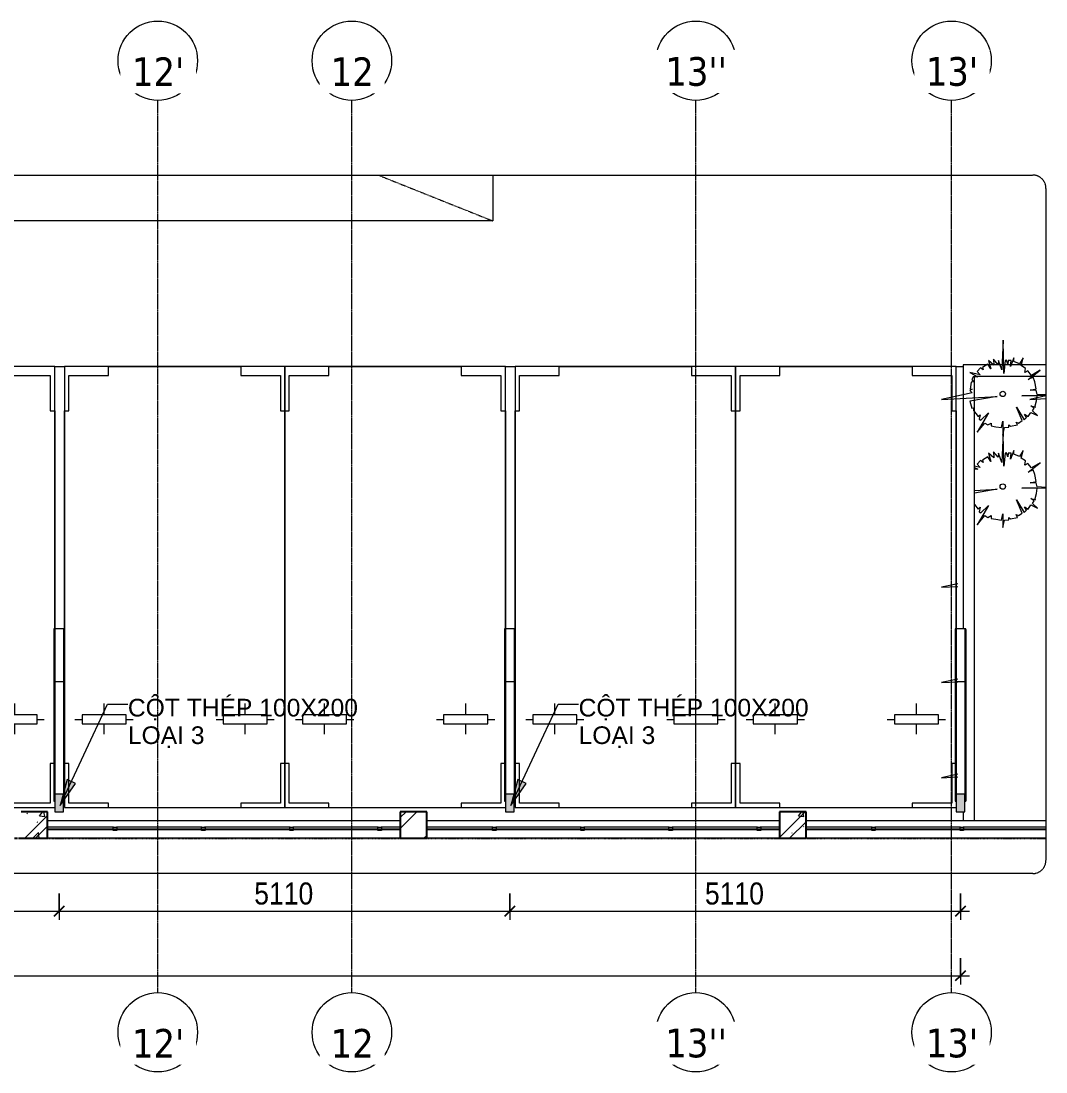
# Model space of a CAD drawing. Header units: millimetres. Extents: x -77355 to 26321, y -760 to 17156.
# Drawn here: x -18780 to -7159, y 5238 to 17156 of the extents above; entities that cross this region are included whole.
import ezdxf

# ---------------------------------------------------------------- set-up
doc = ezdxf.new("R2010")
doc.units = ezdxf.units.MM
for name, pattern in [('Dash', [6, 3, -3]), ('Dash - Tight', [4.5, 3, -1.5]), ('Double dash', [41.999998, 12, -6, 6, -6, 6, -6]), ('Grid Line', [22.225, 12.7, -3.175, 3.175, -3.175]), ('Hidden', [7.14375, 4.7625, -2.38125])]:
    doc.linetypes.add(name, pattern=pattern)
for name, color, linetype, lineweight in [('A-ANNO-DIMS', 211, 'Continuous', 9), ('A-ANNO-DIMS-100', 211, 'Continuous', 9), ('A-DETL-GENF-3', 10, 'Continuous', 9), ('A-DETL-GENF-4', 92, 'Dash - Tight', 9), ('A-DETL-GENF-5', 92, 'Hidden', 18), ('A-DETL-THIN', 151, 'Continuous', 9), ('A-FLOR-1', 192, 'Continuous', 9), ('A-FLOR-HRAL', 11, 'Continuous', 18), ('A-FLOR-HRAL-3', 11, 'Continuous', 9), ('A-WALL-2', 113, 'Continuous', 9), ('C-PRKG', 70, 'Continuous', 9), ('C-PRKG-HDLN', 70, 'Dash', 9), ('C-PROP-LINE', 91, 'Double dash', 25), ('G-ANNO-TEXT-1', 10, 'Continuous', 9), ('G-ANNO-TEXT-2', 7, 'Continuous', 9), ('G-IMPT-1', 8, 'Continuous', 9), ('L-PLNT-1', 253, 'Continuous', 9), ('S-COLS-1', 52, 'Continuous', 9), ('S-COLS-2', 52, 'Continuous', 25), ('S-GRID-1', 1, 'Grid Line', 9), ('S-GRID-IDEN', 1, 'Continuous', 9)]:
    doc.layers.add(name, color=color, linetype=linetype, lineweight=lineweight)
doc.styles.add('Arial_1', font='arial.ttf', dxfattribs={"height": 200})
doc.styles.add('Tahoma_B_1', font='tahomabd.ttf', dxfattribs={"height": 325})
doc.styles.add('UTM Avo_1', font='', dxfattribs={"width": 0.9, "height": 250})
doc.styles.get('UTM Avo_1').set_extended_font_data('UTM Avo')
doc.dimstyles.new('1_Dim_chi_tiet_2_5_1', dxfattribs={"dimscale": 304.8, "dimtxt": 249.825237, "dimasz": 0.393701, "dimexe": 0.328084, "dimexo": 0.0625, "dimgap": 0.032808, "dimtad": 1, "dimdec": 0, "dimrnd": 5, "dimzin": 0, "dimdsep": 46, "dimtxsty": 'UTM Avo_1', "dimblk1": 'OBLIQUE', "dimblk2": 'OBLIQUE', "dimsah": 1, "dimcen": 0.09, "dimdle": 0.328084, "dimazin": 0, "dimtfac": 1, "dimtdec": 4, "dimtix": 1, "dimtmove": 0, "dimatfit": 3, "dimfxl": 0.656168, "dimfxlon": 1, "dimtvp": 1, "dimtolj": 1, "dimtzin": 0, "dimarcsym": 2})
pattern_1 = [(50, (-123181.6, 0), (728.7365, -63.7558), [76.2, -838.2]), (355, (-123181.6, 0), (-140.9716, 764.2276), [60.96, -670.56]), (100.451, (-123120.9, -5.3), (587.77, 700.4668), [64.76, -712.36]), (46.184, (-123181.6, 203.2), (1084.316, -168.171), [114.3, -1257.3]), (96.636, (-123091.2, 189.2), (949.61, 989.71), [97.14, -1068.54]), (351.184, (-123181.6, 203.2), (949.62, 989.701), [91.44, -1005.84]), (21, (-123080, 152.4), (606.458, -409.0606), [76.2, -838.2]), (326, (-123080, 152.4), (247.2083, 736.753), [60.96, -670.56]), (71.451, (-123029.46, 118.3), (853.6683, 327.6855), [64.76, -712.36]), (37.5, (-123181.6, 0), (12.3547, 338.2201), [6.706, -655.726, 6.706, -674.014, -673.1]), (37.5, (-123181.6, 0), (12.3547, 338.2201), [-1343.152, 6.706, -666.394]), (7.5, (-123181.6, 0), (267.2789, 400.7221), [6.706, -381.406, 6.706, -640.486, -256.54]), (7.5, (-123181.6, 0), (267.2789, 400.7221), [-1035.304, 6.706, -249.834]), (327.5, (-123408.16, 0), (542.3633, -22.91534), [6.706, -247.294, 6.706, -785.774, -1051.56]), (327.5, (-123408.16, 0), (542.3633, -22.91534), [-1046.48, 6.706, -1044.854]), (317.5, (-123509.76, 0), (592.517, 101.7071), [6.706, -323.494, 6.706, -519.582, -746.76]), (317.5, (-123509.76, 0), (592.517, 101.7071), [-856.488, 6.706, -740.054]), (45, (-123181.6, 0), (-251.4472, 251.4472), []), (45, (-123181.6, 381), (-251.4472, 251.4472), [])]

# ---------------------------------------------------------------- blocks, each defined once
blk = doc.blocks.new('BAI XE PCCC - BAI XE PCCC-1477864-TKCS_NHÀ XE 3 - MẶT BẰNG COTE _1_000')
at = {"layer": 'C-PRKG'}
for p, q in [((0, -520), (0, 0)), ((0, 0), (15000, 0)), ((15000, 0), (15000, -520))]:
    blk.add_line(p, q, dxfattribs=at)
at = {"layer": 'C-PRKG-HDLN'}
for p, q in [((1301, -520), (0, 0)), ((13699, -520), (15000, 0))]:
    blk.add_line(p, q, dxfattribs=at)
blk = doc.blocks.new('NBS_CLDPhysicalSecuritySystems_MtlMeshPnlFncngSym_CLDModsecSecurusS3_InfillPanel - NBS_CLDPhysicalSecuritySystems_MtlMeshPnlFncngSym_CLDModsecSecurusS2_InfillPanel-2369496-TKCS_NHÀ XE 3 - MẶT BẰNG COTE _1_000')
at = {"layer": 'A-FLOR-HRAL'}
for p, q in [((1279, 6), (4000, 6)), ((2214, 11), (2254, 11)), ((2214, 6), (2214, 11)), ((2254, 11), (2254, 6)), ((3214, 11), (3254, 11)), ((3214, 6), (3214, 11)), ((3254, 11), (3254, 6)), ((4000, -6), (1279, -6)), ((2214, -23), (2214, -6)), ((2250, -27), (2218, -27)), ((2254, -6), (2254, -23)), ((3214, -23), (3214, -6)), ((3250, -27), (3218, -27)), ((3254, -6), (3254, -23))]:
    blk.add_line(p, q, dxfattribs=at)
for centre, start, end in [((2218, -23), 180, 270), ((2250, -23), 270, 0), ((3218, -23), 180, 270), ((3250, -23), 270, 0)]:
    blk.add_arc(centre, 4, start, end, dxfattribs=at)
at = {"layer": 'A-FLOR-HRAL-3'}
for p, q in [((1279, -27), (2218, -27)), ((2250, -27), (3218, -27)), ((3250, -27), (4000, -27))]:
    blk.add_line(p, q, dxfattribs=at)
blk = doc.blocks.new('NBS_CLDPhysicalSecuritySystems_MtlMeshPnlFncngSym_CLDModsecSecurusS3_InfillPanel - NBS_CLDPhysicalSecuritySystems_MtlMeshPnlFncngSym_CLDModsecSecurusS2_InfillPanel-V38-TKCS_NHÀ XE 3 - MẶT BẰNG COTE _1_000')
at = {"layer": 'A-FLOR-HRAL'}
for p, q in [((0, 6), (4000, 6)), ((214, 11), (254, 11)), ((214, 6), (214, 11)), ((254, 11), (254, 6)), ((1214, 11), (1254, 11)), ((1214, 6), (1214, 11)), ((1254, 11), (1254, 6)), ((2214, 11), (2254, 11)), ((2214, 6), (2214, 11)), ((2254, 11), (2254, 6)), ((3214, 11), (3254, 11)), ((3214, 6), (3214, 11)), ((3254, 11), (3254, 6)), ((4000, -6), (0, -6)), ((214, -23), (214, -6)), ((250, -27), (218, -27)), ((254, -6), (254, -23)), ((1214, -23), (1214, -6)), ((1250, -27), (1218, -27)), ((1254, -6), (1254, -23)), ((2214, -23), (2214, -6)), ((2250, -27), (2218, -27)), ((2254, -6), (2254, -23)), ((3214, -23), (3214, -6)), ((3250, -27), (3218, -27)), ((3254, -6), (3254, -23))]:
    blk.add_line(p, q, dxfattribs=at)
for centre, start, end in [((218, -23), 180, 270), ((250, -23), 270, 0), ((1218, -23), 180, 270), ((1250, -23), 270, 0), ((2218, -23), 180, 270), ((2250, -23), 270, 0), ((3218, -23), 180, 270), ((3250, -23), 270, 0)]:
    blk.add_arc(centre, 4, start, end, dxfattribs=at)
at = {"layer": 'A-FLOR-HRAL-3'}
for p, q in [((0, -27), (218, -27)), ((250, -27), (1218, -27)), ((1250, -27), (2218, -27)), ((2250, -27), (3218, -27)), ((3250, -27), (4000, -27))]:
    blk.add_line(p, q, dxfattribs=at)
blk = doc.blocks.new('CAY MAI VAN PHUC - CAY DUC SOC_dwg-2256080-TKCS_NHÀ XE 3 - MẶT BẰNG COTE _1_000')
at = {"layer": 'G-IMPT-1', "flags": 128}
blk.add_lwpolyline([(-646, -29), (-878, -79), (-646, -67)], dxfattribs=at)
blk = doc.blocks.new('CAY MAI VAN PHUC - CAY BONG TRANG-2256081-TKCS_NHÀ XE 3 - MẶT BẰNG COTE _1_000')
at = {"xscale": 0.7894736842105263, "yscale": 0.7894736842105263, "zscale": 0.7894736842105263}
blk.add_blockref('CAY MAI VAN PHUC - CAY DUC SOC_dwg-2256080-TKCS_NHÀ XE 3 - MẶT BẰNG COTE _1_000', (0, 0), dxfattribs=at)
blk = doc.blocks.new('CAY MAI VAN PHUC - CAY DUC SOC_dwg-V40-TKCS_NHÀ XE 3 - MẶT BẰNG COTE _1_000')
at = {"layer": 'G-IMPT-1', "flags": 128}
for points in [[(33, 479), (13, 293), (6, 772), (-14, 347), (-60, 479), (-67, 420), (-133, 499), (-127, 413), (-207, 479), (-173, 360), (-213, 426), (-293, 380), (-280, 347), (-320, 373), (-366, 320), (-326, 274), (-473, 307), (-360, 247), (-426, 247), (-446, 207), (-419, 174), (-453, 167), (-466, 68), (-439, 68), (-473, 48), (-439, 14), (-878, -79), (-80, -39), (-473, -105), (-446, -205), (-419, -198), (-419, -238), (-353, -324), (-326, -298), (-340, -364), (-313, -378), (-207, -271), (-366, -550), (-260, -418), (-213, -444), (-167, -418), (-167, -457), (-100, -471), (-20, -481), (0, -391), (0, -590), (26, -484), (86, -477), (86, -444), (113, -464), (212, -444), (192, -404), (226, -418), (279, -384), (199, -192), (305, -371), (339, -338), (312, -291), (365, -324), (405, -265), (498, -311), (425, -245), (452, -205), (405, -172), (472, -192), (465, -172), (485, -99), (492, -25), (272, -25), (620, -20)], [(620, -15), (492, -6), (478, 54), (392, 54), (478, 74), (458, 174), (438, 240), (365, 207), (538, 340), (412, 267), (359, 333), (319, 307), (325, 367), (266, 406), (292, 519), (239, 433), (159, 466), (159, 519), (113, 393), (119, 479), (79, 479), (73, 426), (53, 486), (33, 479)]]:
    blk.add_lwpolyline(points, dxfattribs=at)
at = {"layer": 'G-IMPT-1'}
blk.add_circle((0, 0), 38.6, dxfattribs=at)
blk = doc.blocks.new('CAY MAI VAN PHUC - CAY BONG TRANG-V41-TKCS_NHÀ XE 3 - MẶT BẰNG COTE _1_000')
at = {"xscale": 0.7894736842105263, "yscale": 0.7894736842105263, "zscale": 0.7894736842105263}
blk.add_blockref('CAY MAI VAN PHUC - CAY DUC SOC_dwg-V40-TKCS_NHÀ XE 3 - MẶT BẰNG COTE _1_000', (0, 0), dxfattribs=at)
blk = doc.blocks.new('CAY MAI VAN PHUC - CAY DUC SOC_dwg-V42-TKCS_NHÀ XE 3 - MẶT BẰNG COTE _1_000')
at = {"layer": 'G-IMPT-1', "flags": 128}
for points in [[(33, 479), (13, 293), (6, 772), (-14, 347), (-60, 479), (-67, 420), (-133, 499), (-127, 413), (-207, 479), (-173, 360), (-213, 426), (-293, 380), (-280, 347), (-320, 373), (-366, 320), (-326, 274), (-404, 291)], [(620, -15), (492, -6), (478, 54), (392, 54), (478, 74), (458, 174), (438, 240), (365, 207), (538, 340), (412, 267), (359, 333), (319, 307), (325, 367), (266, 406), (292, 519), (239, 433), (159, 466), (159, 519), (113, 393), (119, 479), (79, 479), (73, 426), (53, 486), (33, 479)], [(-404, 271), (-360, 247), (-404, 247)], [(-404, -258), (-353, -324), (-326, -298), (-340, -364), (-313, -378), (-207, -271), (-366, -550), (-260, -418), (-213, -444), (-167, -418), (-167, -457), (-100, -471), (-20, -481), (0, -391), (0, -590), (26, -484), (86, -477), (86, -444), (113, -464), (212, -444), (192, -404), (226, -418), (279, -384), (199, -192), (305, -371), (339, -338), (312, -291), (365, -324), (405, -265), (498, -311), (425, -245), (452, -205), (405, -172), (472, -192), (465, -172), (485, -99), (492, -25), (272, -25), (620, -20)], [(-404, -55), (-80, -39), (-404, -94)]]:
    blk.add_lwpolyline(points, dxfattribs=at)
at = {"layer": 'G-IMPT-1'}
blk.add_circle((0, 0), 38.6, dxfattribs=at)
blk = doc.blocks.new('CAY MAI VAN PHUC - CAY BONG TRANG-V43-TKCS_NHÀ XE 3 - MẶT BẰNG COTE _1_000')
at = {"xscale": 0.7894736842105263, "yscale": 0.7894736842105263, "zscale": 0.7894736842105263}
blk.add_blockref('CAY MAI VAN PHUC - CAY DUC SOC_dwg-V42-TKCS_NHÀ XE 3 - MẶT BẰNG COTE _1_000', (0, 0), dxfattribs=at)
blk = doc.blocks.new('TRỤ ĐỂ XE ĐẦU HỒI - TRỤ ĐỂ XE ĐẦU HỒI-2550560-TKCS_NHÀ XE 3 - MẶT BẰNG COTE _1_000')
at = {"layer": 'S-COLS-1'}
for p, q in [((-60, -1350), (-60, -20)), ((-50, -20), (-60, -20)), ((-50, -1350), (-50, -100)), ((60, -20), (50, -20)), ((50, -1350), (50, -100)), ((60, -1350), (60, -20)), ((-60, -1966), (-60, -1350)), ((-50, -1350), (-60, -1350)), ((-50, -1966), (-50, -1350)), ((-50, -1375), (50, -1375)), ((50, -1966), (50, -1350)), ((60, -1350), (50, -1350)), ((60, -1966), (60, -1350)), ((-50, -1966), (-60, -1966)), ((-60, -1966), (-60, -1975)), ((-60, -1975), (60, -1975)), ((-50, -1974), (-50, -1966)), ((-50, -1974), (50, -1974)), ((60, -1966), (50, -1966)), ((50, -1974), (50, -1966)), ((60, -1975), (60, -1966))]:
    blk.add_line(p, q, dxfattribs=at)
blk = doc.blocks.new('xe oto1 - xe oto-612721-TKCS_NHÀ XE 3 - MẶT BẰNG COTE _1_000')
at = {"layer": 'C-PRKG'}
for p, q in [((-2000, 5000), (-2500, 5000)), ((0, 5000), (-2500, 5000)), ((-2450, 4500), (-2450, 4950)), ((-2450, 4950), (-2000, 4950)), ((-2000, 4950), (-2000, 5000)), ((0, 5000), (-500, 5000)), ((-500, 5000), (-500, 4950)), ((-500, 4950), (-50, 4950)), ((-50, 4950), (-50, 4500)), ((0, 4500), (0, 5000)), ((0, 0), (0, 5000)), ((-2490, 4500), (-2450, 4500)), ((-50, 4500), (0, 4500)), ((0, 500), (0, 4500)), ((0, 4500), (0, 500)), ((-2050, 4170), (-2050, 4050)), ((-2050, 4170), (-2050, 4050)), ((-450, 4170), (-450, 4050)), ((-450, 4170), (-450, 4050)), ((-2300, 4000), (-2380, 4000)), ((-2300, 4000), (-2380, 4000)), ((-1800, 4050), (-2300, 4050)), ((-2300, 4050), (-2300, 3950)), ((-2300, 3950), (-1800, 3950)), ((-2050, 3950), (-2050, 3820)), ((-2050, 3950), (-2050, 3820)), ((-1800, 3950), (-1800, 4050)), ((-1720, 4000), (-1800, 4000)), ((-1720, 4000), (-1800, 4000)), ((-700, 4000), (-780, 4000)), ((-700, 4000), (-780, 4000)), ((-200, 4050), (-700, 4050)), ((-700, 4050), (-700, 3950)), ((-700, 3950), (-200, 3950)), ((-450, 3950), (-450, 3820)), ((-450, 3950), (-450, 3820)), ((-200, 3950), (-200, 4050)), ((-120, 4000), (-200, 4000)), ((-120, 4000), (-200, 4000)), ((-2500, 2973), (-2500, 0)), ((-2500, 500), (-2500, 2973)), ((-2500, 2973), (-2500, 500)), ((-2450, 500), (-2500, 500)), ((-2500, 500), (-2500, 0)), ((-2450, 100), (-2450, 500)), ((0, 500), (-50, 500)), ((-50, 500), (-50, 100)), ((0, 0), (0, 500)), ((-2500, 0), (-2000, 0)), ((-2500, 0), (0, 0)), ((-2000, 100), (-2450, 100)), ((-2000, 0), (-2000, 100)), ((-500, 100), (-500, 0)), ((-50, 100), (-500, 100)), ((-500, 0), (0, 0))]:
    blk.add_line(p, q, dxfattribs=at)
blk = doc.blocks.new('xe oto1 - xe oto-V46-TKCS_NHÀ XE 3 - MẶT BẰNG COTE _1_000')
at = {"layer": 'C-PRKG'}
for p, q in [((-2000, 5000), (-2500, 5000)), ((-2500, 5000), (-2500, 4500)), ((-2500, 5000), (-2500, 0)), ((0, 5000), (-2500, 5000)), ((-2450, 4500), (-2450, 4950)), ((-2450, 4950), (-2000, 4950)), ((-2000, 4950), (-2000, 5000)), ((0, 5000), (-500, 5000)), ((-500, 5000), (-500, 4950)), ((-500, 4950), (-50, 4950)), ((-50, 4950), (-50, 4500)), ((0, 4500), (0, 5000)), ((0, 0), (0, 5000)), ((-2500, 4500), (-2450, 4500)), ((-2500, 500), (-2500, 4500)), ((-2500, 4500), (-2500, 500)), ((-50, 4500), (0, 4500)), ((0, 500), (0, 4500)), ((0, 4500), (0, 500)), ((-2050, 4170), (-2050, 4050)), ((-2050, 4170), (-2050, 4050)), ((-450, 4170), (-450, 4050)), ((-450, 4170), (-450, 4050)), ((-2300, 4000), (-2380, 4000)), ((-2300, 4000), (-2380, 4000)), ((-1800, 4050), (-2300, 4050)), ((-2300, 4050), (-2300, 3950)), ((-2300, 3950), (-1800, 3950)), ((-2050, 3950), (-2050, 3820)), ((-2050, 3950), (-2050, 3820)), ((-1800, 3950), (-1800, 4050)), ((-1720, 4000), (-1800, 4000)), ((-1720, 4000), (-1800, 4000)), ((-700, 4000), (-780, 4000)), ((-700, 4000), (-780, 4000)), ((-200, 4050), (-700, 4050)), ((-700, 4050), (-700, 3950)), ((-700, 3950), (-200, 3950)), ((-450, 3950), (-450, 3820)), ((-450, 3950), (-450, 3820)), ((-200, 3950), (-200, 4050)), ((-120, 4000), (-200, 4000)), ((-120, 4000), (-200, 4000)), ((-2450, 500), (-2500, 500)), ((-2500, 500), (-2500, 0)), ((-2450, 100), (-2450, 500)), ((0, 500), (-50, 500)), ((-50, 500), (-50, 100)), ((0, 0), (0, 500)), ((-2500, 0), (-2000, 0)), ((-2500, 0), (0, 0)), ((-2000, 100), (-2450, 100)), ((-2000, 0), (-2000, 100)), ((-500, 100), (-500, 0)), ((-50, 100), (-500, 100)), ((-500, 0), (0, 0))]:
    blk.add_line(p, q, dxfattribs=at)
blk = doc.blocks.new('xe oto1 - xe oto-V47-TKCS_NHÀ XE 3 - MẶT BẰNG COTE _1_000')
at = {"layer": 'C-PRKG'}
for p, q in [((-2000, 5000), (-2500, 5000)), ((0, 5000), (-2500, 5000)), ((-2450, 4500), (-2450, 4950)), ((-2450, 4950), (-2000, 4950)), ((-2000, 4950), (-2000, 5000)), ((0, 5000), (-500, 5000)), ((-500, 5000), (-500, 4950)), ((-500, 4950), (-50, 4950)), ((-50, 4950), (-50, 4500)), ((0, 4500), (0, 5000)), ((0, 0), (0, 5000)), ((-2490, 4500), (-2450, 4500)), ((-50, 4500), (0, 4500)), ((0, 500), (0, 4500)), ((0, 4500), (0, 500)), ((-2050, 4170), (-2050, 4050)), ((-2050, 4170), (-2050, 4050)), ((-450, 4170), (-450, 4050)), ((-450, 4170), (-450, 4050)), ((-2300, 4000), (-2380, 4000)), ((-2300, 4000), (-2380, 4000)), ((-1800, 4050), (-2300, 4050)), ((-2300, 4050), (-2300, 3950)), ((-2300, 3950), (-1800, 3950)), ((-2050, 3950), (-2050, 3820)), ((-2050, 3950), (-2050, 3820)), ((-1800, 3950), (-1800, 4050)), ((-1720, 4000), (-1800, 4000)), ((-1720, 4000), (-1800, 4000)), ((-700, 4000), (-780, 4000)), ((-700, 4000), (-780, 4000)), ((-200, 4050), (-700, 4050)), ((-700, 4050), (-700, 3950)), ((-700, 3950), (-200, 3950)), ((-450, 3950), (-450, 3820)), ((-450, 3950), (-450, 3820)), ((-200, 3950), (-200, 4050)), ((-120, 4000), (-200, 4000)), ((-120, 4000), (-200, 4000)), ((-2500, 2973), (-2500, 0)), ((-2500, 500), (-2500, 2973)), ((-2500, 2973), (-2500, 500)), ((-2450, 500), (-2500, 500)), ((-2500, 500), (-2500, 0)), ((-2450, 100), (-2450, 500)), ((0, 500), (-50, 500)), ((-50, 500), (-50, 100)), ((0, 0), (0, 500)), ((-2500, 0), (-2000, 0)), ((-2500, 0), (0, 0)), ((-2000, 100), (-2450, 100)), ((-2000, 0), (-2000, 100)), ((-500, 100), (-500, 0)), ((-50, 100), (-500, 100)), ((-500, 0), (0, 0))]:
    blk.add_line(p, q, dxfattribs=at)
blk = doc.blocks.new('Family - ___-1476882-TKCS_NHÀ XE 3 - MẶT BẰNG COTE _1_000')
at = {"layer": 'C-PROP-LINE'}
blk.add_line((88513, 7888), (116022, 7888), dxfattribs=at)
blk = doc.blocks.new('BORDER VIEW - BORDER VIEW-2362528-TKCS_NHÀ XE 3 - MẶT BẰNG COTE _1_000')
at = {"layer": 'A-DETL-GENF-5'}
for p, q in [((150, 7920), (27360, 7920)), ((0, 150), (0, 7770)), ((27510, 7770), (27510, 150)), ((27360, 0), (150, 0))]:
    blk.add_line(p, q, dxfattribs=at)
for centre, start, end in [((150, 7770), 90, 180), ((27360, 7770), 0, 90), ((150, 150), 180, 270), ((27360, 150), 270, 360)]:
    blk.add_arc(centre, 150, start, end, dxfattribs=at)
blk = doc.blocks.new('Grid - M_Grid Head - Circle-353313-TKCS_NHÀ XE 3 - MẶT BẰNG COTE _1_000')
at = {"layer": 'S-GRID-IDEN'}
blk.add_circle((0, 0), 4.5, dxfattribs=at)
blk = doc.blocks.new('DIMBLOCK19-TKCS_NHÀ XE 3 - MẶT BẰNG COTE _1_000')
at = {"layer": 'A-ANNO-DIMS-100'}
for p, q in [((-23459, 7262), (-23459, 6962)), ((-23459, 7062), (-23459, 7262)), ((-18348, 7262), (-18348, 6962)), ((-18348, 7062), (-18348, 7262)), ((-23459, 7062), (-18348, 7062))]:
    blk.add_line(p, q, dxfattribs=at)
at = {"layer": 'A-ANNO-DIMS-100', "lineweight": 25}
for p, q in [((-23459, 7062), (-23519, 7002)), ((-23459, 7062), (-23399, 7122)), ((-18348, 7062), (-18408, 7002)), ((-18348, 7062), (-18288, 7122))]:
    blk.add_line(p, q, dxfattribs=at)
at = {"layer": 'A-ANNO-DIMS-100', "color": 0, "insert": (-21246, 7387), "char_height": 250, "width": 821.65, "attachment_point": 1, "line_spacing_factor": 1.110334, "style": 'UTM Avo_1'}
blk.add_mtext('5110', dxfattribs=at)
blk = doc.blocks.new('_Oblique')
at = {"color": 0, "linetype": 'ByBlock', "lineweight": -2}
blk.add_line((-0.5, -0.5), (0.5, 0.5), dxfattribs=at)
blk = doc.blocks.new('DIMBLOCK20-TKCS_NHÀ XE 3 - MẶT BẰNG COTE _1_000')
at = {"layer": 'A-ANNO-DIMS-100'}
for p, q in [((-18348, 7262), (-18348, 6962)), ((-18348, 7062), (-18348, 7262)), ((-13238, 7262), (-13238, 6962)), ((-13238, 7062), (-13238, 7262)), ((-18348, 7062), (-13238, 7062))]:
    blk.add_line(p, q, dxfattribs=at)
at = {"layer": 'A-ANNO-DIMS-100', "lineweight": 25}
for p, q in [((-18348, 7062), (-18408, 7002)), ((-18348, 7062), (-18288, 7122)), ((-13238, 7062), (-13298, 7002)), ((-13238, 7062), (-13178, 7122))]:
    blk.add_line(p, q, dxfattribs=at)
at = {"layer": 'A-ANNO-DIMS-100', "color": 0, "insert": (-16136, 7387), "char_height": 250, "width": 821.65, "attachment_point": 1, "line_spacing_factor": 1.110334, "style": 'UTM Avo_1'}
blk.add_mtext('5110', dxfattribs=at)
blk = doc.blocks.new('DIMBLOCK21-TKCS_NHÀ XE 3 - MẶT BẰNG COTE _1_000')
at = {"layer": 'A-ANNO-DIMS-100'}
for p, q in [((-13238, 7262), (-13238, 6962)), ((-13238, 7062), (-13238, 7262)), ((-8128, 7262), (-8128, 6962)), ((-8128, 7062), (-8128, 7262)), ((-13238, 7062), (-8028, 7062))]:
    blk.add_line(p, q, dxfattribs=at)
at = {"layer": 'A-ANNO-DIMS-100', "lineweight": 25}
for p, q in [((-13238, 7062), (-13298, 7002)), ((-13238, 7062), (-13178, 7122)), ((-8128, 7062), (-8188, 7002)), ((-8128, 7062), (-8068, 7122))]:
    blk.add_line(p, q, dxfattribs=at)
at = {"layer": 'A-ANNO-DIMS-100', "color": 0, "insert": (-11026, 7387), "char_height": 250, "width": 821.65, "attachment_point": 1, "line_spacing_factor": 1.110334, "style": 'UTM Avo_1'}
blk.add_mtext('5110', dxfattribs=at)
blk = doc.blocks.new('DIMBLOCK22-TKCS_NHÀ XE 3 - MẶT BẰNG COTE _1_000')
at = {"layer": 'A-ANNO-DIMS-100'}
for p, q in [((-33679, 6530), (-33679, 6230)), ((-33679, 6330), (-33679, 6530)), ((-8128, 6530), (-8128, 6230)), ((-8128, 6330), (-8128, 6530)), ((-33779, 6330), (-8028, 6330))]:
    blk.add_line(p, q, dxfattribs=at)
at = {"layer": 'A-ANNO-DIMS-100', "lineweight": 25}
for p, q in [((-33679, 6330), (-33739, 6270)), ((-33679, 6330), (-33619, 6390)), ((-8128, 6330), (-8188, 6270)), ((-8128, 6330), (-8068, 6390))]:
    blk.add_line(p, q, dxfattribs=at)
at = {"layer": 'A-ANNO-DIMS-100', "color": 0, "insert": (-21332, 6655), "char_height": 250, "width": 1027.06, "attachment_point": 1, "line_spacing_factor": 1.110334, "style": 'UTM Avo_1'}
blk.add_mtext('25550', dxfattribs=at)

msp = doc.modelspace()

# ---------------------------------------------------------------- hatches: boundary and pattern name
at = {"layer": 'A-DETL-GENF-3'}
h = msp.add_hatch(color=256, dxfattribs=at)
h.paths.add_polyline_path([(-8078.1, 8188.2), (-8078.1, 8388.2), (-8178.1, 8388.2), (-8178.1, 8188.2)])
h.paths.add_polyline_path([(-33629, 8188.2), (-33629, 8388.2), (-33729, 8388.2), (-33729, 8188.2)])
h.paths.add_polyline_path([(-13288.3, 8188.2), (-13188.3, 8188.2), (-13188.3, 8388.2), (-13288.3, 8388.2)])
h.paths.add_polyline_path([(-28518.8, 8188.2), (-28518.8, 8388.2), (-28618.8, 8388.2), (-28618.8, 8188.2)])
h.paths.add_polyline_path([(-18398.5, 8188.2), (-18298.5, 8188.2), (-18298.5, 8388.2), (-18398.5, 8388.2)])
h.paths.add_polyline_path([(-23408.7, 8188.2), (-23408.7, 8388.2), (-23508.7, 8388.2), (-23508.7, 8188.2)])
at = {"layer": 'G-ANNO-TEXT-1'}
for points in [[(-18336.5, 8259.5), (-18161.6, 8508.9), (-18257.5, 8553.7)], [(-13226.3, 8259.5), (-13051.4, 8508.9), (-13147.3, 8553.7)]]:
    msp.add_hatch(color=256, dxfattribs=at).paths.add_polyline_path(points)
at = {"layer": 'S-COLS-1'}
h = msp.add_hatch(dxfattribs=at)
h.set_pattern_fill('FP_39', color=256, style=0, pattern_type=2)
h.set_pattern_definition(pattern_1)
h.paths.add_polyline_path([(-18480, 7888.2), (-18480, 8188.2), (-18780, 8188.2), (-18780, 7888.2)])
h = msp.add_hatch(dxfattribs=at)
h.set_pattern_fill('FP_39', color=256, style=0, pattern_type=2)
h.set_pattern_definition(pattern_1)
h.paths.add_polyline_path([(-14180, 7888.2), (-14180, 8188.2), (-14480, 8188.2), (-14480, 7888.2)])
h = msp.add_hatch(dxfattribs=at)
h.set_pattern_fill('FP_39', color=256, style=0, pattern_type=2)
h.set_pattern_definition(pattern_1)
h.paths.add_polyline_path([(-9880, 7888.2), (-9880, 8188.2), (-10180, 8188.2), (-10180, 7888.2)])

# ---------------------------------------------------------------- linework, layer by layer
at = {"layer": 'A-DETL-THIN'}
for p, q in [((-18298.5, 8388.2), (-18398.5, 8388.2)), ((-18398.5, 8388.2), (-18398.5, 8188.2)), ((-18298.5, 8188.2), (-18298.5, 8388.2)), ((-13188.3, 8388.2), (-13288.3, 8388.2)), ((-13288.3, 8388.2), (-13288.3, 8188.2)), ((-13188.3, 8188.2), (-13188.3, 8388.2)), ((-8078.1, 8388.2), (-8178.1, 8388.2)), ((-8178.1, 8388.2), (-8178.1, 8188.2)), ((-8078.1, 8188.2), (-8078.1, 8388.2)), ((-18398.5, 8188.2), (-18298.5, 8188.2)), ((-13288.3, 8188.2), (-13188.3, 8188.2)), ((-8178.1, 8188.2), (-8078.1, 8188.2))]:
    msp.add_line(p, q, dxfattribs=at)
at = {"layer": 'A-FLOR-1'}
for p, q in [((-18398.5, 13236.9), (-18288.3, 13236.9)), ((-17788.3, 13236.9), (-16288.3, 13236.9)), ((-15288.3, 13236.9), (-13788.3, 13236.9)), ((-13288.3, 13236.9), (-13178.1, 13236.9)), ((-12678.1, 13236.9), (-11178.1, 13236.9)), ((-10178.1, 13236.9), (-8678.1, 13236.9)), ((-8178.1, 13236.9), (-8098.1, 13236.9)), ((-7159.2, 13256.9), (-8098.1, 13256.9)), ((-8098.1, 13256.9), (-8098.1, 10263.7)), ((-7968.1, 8088.2), (-7968.1, 13126.9)), ((-7968.1, 13126.9), (-7159.2, 13126.9)), ((-8098.1, 8188.2), (-8098.1, 8088.2))]:
    msp.add_line(p, q, dxfattribs=at)
at = {"layer": 'A-WALL-2'}
for p, q in [((-18480, 8088.2), (-14480, 8088.2)), ((-14180, 8088.2), (-10180, 8088.2)), ((-9880, 8088.2), (-7159.2, 8088.2)), ((-14480, 7888.2), (-18480, 7888.2)), ((-10180, 7888.2), (-14180, 7888.2)), ((-7159.2, 7888.2), (-9880, 7888.2))]:
    msp.add_line(p, q, dxfattribs=at)
at = {"layer": 'G-ANNO-TEXT-1'}
for p, q in [((-18336.5, 8259.5), (-17799.1, 9410.3)), ((-17799.1, 9410.3), (-17568.6, 9410.3)), ((-13226.3, 8259.5), (-12688.9, 9410.3)), ((-12688.9, 9410.3), (-12458.4, 9410.3)), ((-18257.5, 8553.7), (-18336.5, 8259.5)), ((-18336.5, 8259.5), (-18161.6, 8508.9)), ((-18161.6, 8508.9), (-18257.5, 8553.7)), ((-13147.3, 8553.7), (-13226.3, 8259.5)), ((-13226.3, 8259.5), (-13051.4, 8508.9)), ((-13051.4, 8508.9), (-13147.3, 8553.7))]:
    msp.add_line(p, q, dxfattribs=at)
at = {"layer": 'S-COLS-2'}
for p, q in [((-18480, 8188.2), (-18780, 8188.2)), ((-18480, 7888.2), (-18480, 8188.2)), ((-14180, 8188.2), (-14480, 8188.2)), ((-14480, 8188.2), (-14480, 7888.2)), ((-14180, 7888.2), (-14180, 8188.2)), ((-9880, 8188.2), (-10180, 8188.2)), ((-10180, 8188.2), (-10180, 7888.2)), ((-9880, 7888.2), (-9880, 8188.2)), ((-18780, 7888.2), (-18480, 7888.2)), ((-14480, 7888.2), (-14180, 7888.2)), ((-10180, 7888.2), (-9880, 7888.2))]:
    msp.add_line(p, q, dxfattribs=at)
at = {"layer": 'S-GRID-1'}
for p, q in [((-17229, 13755.5), (-17229, 16255.5)), ((-15029, 13755.5), (-15029, 16255.5)), ((-11129, 13755.5), (-11129, 16255.5)), ((-8229, 13755.5), (-8229, 16255.5)), ((-17229, 8638.1), (-17229, 13755.5)), ((-15029, 8638.1), (-15029, 13755.5)), ((-11129, 8638.1), (-11129, 13755.5)), ((-8229, 8638.1), (-8229, 13755.5)), ((-17229, 6138.1), (-17229, 8638.1)), ((-15029, 6138.1), (-15029, 8638.1)), ((-11129, 6138.1), (-11129, 8638.1)), ((-8229, 6138.1), (-8229, 8638.1))]:
    msp.add_line(p, q, dxfattribs=at)

# ---------------------------------------------------------------- block references
at = {"layer": 'A-DETL-GENF-4'}
msp.add_blockref('BORDER VIEW - BORDER VIEW-2362528-TKCS_NHÀ XE 3 - MẶT BẰNG COTE _1_000', (-34669, 7488.2), dxfattribs=at)
at = {"layer": 'A-FLOR-HRAL-3', "rotation": 180}
for name, p in [('NBS_CLDPhysicalSecuritySystems_MtlMeshPnlFncngSym_CLDModsecSecurusS3_InfillPanel - NBS_CLDPhysicalSecuritySystems_MtlMeshPnlFncngSym_CLDModsecSecurusS2_InfillPanel-V38-TKCS_NHÀ XE 3 - MẶT BẰNG COTE _1_000', (-14480, 7988.2)), ('NBS_CLDPhysicalSecuritySystems_MtlMeshPnlFncngSym_CLDModsecSecurusS3_InfillPanel - NBS_CLDPhysicalSecuritySystems_MtlMeshPnlFncngSym_CLDModsecSecurusS2_InfillPanel-V38-TKCS_NHÀ XE 3 - MẶT BẰNG COTE _1_000', (-10180, 7988.2)), ('NBS_CLDPhysicalSecuritySystems_MtlMeshPnlFncngSym_CLDModsecSecurusS3_InfillPanel - NBS_CLDPhysicalSecuritySystems_MtlMeshPnlFncngSym_CLDModsecSecurusS2_InfillPanel-2369496-TKCS_NHÀ XE 3 - MẶT BẰNG COTE _1_000', (-5880, 7988.2))]:
    msp.add_blockref(name, p, dxfattribs=at)
at = {"layer": 'C-PRKG', "rotation": 180}
for name, p in [('BAI XE PCCC - BAI XE PCCC-1477864-TKCS_NHÀ XE 3 - MẶT BẰNG COTE _1_000', (-13429, 14888.2)), ('xe oto1 - xe oto-V47-TKCS_NHÀ XE 3 - MẶT BẰNG COTE _1_000', (-20898.5, 13236.9)), ('xe oto1 - xe oto-V46-TKCS_NHÀ XE 3 - MẶT BẰNG COTE _1_000', (-18288.3, 13236.9)), ('xe oto1 - xe oto-V47-TKCS_NHÀ XE 3 - MẶT BẰNG COTE _1_000', (-15788.3, 13236.9)), ('xe oto1 - xe oto-V46-TKCS_NHÀ XE 3 - MẶT BẰNG COTE _1_000', (-13178.1, 13236.9)), ('xe oto1 - xe oto-612721-TKCS_NHÀ XE 3 - MẶT BẰNG COTE _1_000', (-10678.1, 13236.9))]:
    msp.add_blockref(name, p, dxfattribs=at)
at = {"layer": 'C-PROP-LINE'}
msp.add_blockref('Family - ___-1476882-TKCS_NHÀ XE 3 - MẶT BẰNG COTE _1_000', (-123181.6, 0), dxfattribs=at)
at = {"layer": 'L-PLNT-1'}
for name, p in [('CAY MAI VAN PHUC - CAY BONG TRANG-V41-TKCS_NHÀ XE 3 - MẶT BẰNG COTE _1_000', (-7649, 12926.9)), ('CAY MAI VAN PHUC - CAY BONG TRANG-2256081-TKCS_NHÀ XE 3 - MẶT BẰNG COTE _1_000', (-6649, 12926.9)), ('CAY MAI VAN PHUC - CAY BONG TRANG-V43-TKCS_NHÀ XE 3 - MẶT BẰNG COTE _1_000', (-7649, 11876.9)), ('CAY MAI VAN PHUC - CAY BONG TRANG-2256081-TKCS_NHÀ XE 3 - MẶT BẰNG COTE _1_000', (-7649, 10796.9)), ('CAY MAI VAN PHUC - CAY BONG TRANG-2256081-TKCS_NHÀ XE 3 - MẶT BẰNG COTE _1_000', (-7649, 9716.9)), ('CAY MAI VAN PHUC - CAY BONG TRANG-2256081-TKCS_NHÀ XE 3 - MẶT BẰNG COTE _1_000', (-7649, 8636.9))]:
    msp.add_blockref(name, p, dxfattribs=at)
at = {"layer": 'S-COLS-1', "rotation": 180}
for p in [(-18348.5, 8288.2), (-13238.3, 8288.2), (-8128.1, 8288.2)]:
    msp.add_blockref('TRỤ ĐỂ XE ĐẦU HỒI - TRỤ ĐỂ XE ĐẦU HỒI-2550560-TKCS_NHÀ XE 3 - MẶT BẰNG COTE _1_000', p, dxfattribs=at)
at = {"layer": 'S-GRID-IDEN', "xscale": 99.99999999999993, "yscale": 99.99999999999993, "zscale": 99.99999999999993}
for p in [(-17229, 16705.5), (-15029, 16705.5), (-11129, 16705.5), (-8229, 16705.5), (-17229, 5688.1), (-15029, 5688.1), (-11129, 5688.1), (-8229, 5688.1)]:
    msp.add_blockref('Grid - M_Grid Head - Circle-353313-TKCS_NHÀ XE 3 - MẶT BẰNG COTE _1_000', p, dxfattribs=at)

# ---------------------------------------------------------------- texts
at = {"layer": 'G-ANNO-TEXT-2', "char_height": 200, "width": 2838, "attachment_point": 4, "line_spacing_factor": 0.936439, "style": 'Arial_1'}
for insert in [(-17568.6, 9191.3), (-12458.4, 9191.3)]:
    msp.add_mtext('\\pt1270,2540,3810,5080,6350,7620,8890,10160,11430,12700,13970,15240,16510,17780,19050,20320,21590,22860,24130,25400,26670,27940,29210,30480,31750,33020,34290,35560,36830,38100,39370,40640;CỘT THÉP 100X200\\PLOẠI 3', dxfattribs=dict(at, insert=insert))

# ---------------------------------------------------------------- dimensions: what is measured, and where the dimension line sits
at = {"layer": 'A-ANNO-DIMS'}
for base, p1, p2, override, picture, middle in [((-18348.5, 7062.1), (-23458.7, 7262.1), (-18348.5, 7262.1), {"dimpost": '<>', "dimfxl": 5110.187311}, 'DIMBLOCK19-TKCS_NHÀ XE 3 - MẶT BẰNG COTE _1_000', (-20903.6, 7201.4)), ((-13238.3, 7062.1), (-18348.5, 7262.1), (-13238.3, 7262.1), {"dimpost": '<>', "dimfxl": 5110.187311}, 'DIMBLOCK20-TKCS_NHÀ XE 3 - MẶT BẰNG COTE _1_000', (-15793.4, 7201.4)), ((-8128.1, 7062.1), (-13238.3, 7262.1), (-8128.1, 7262.1), {"dimpost": '<>', "dimfxl": 5110.187311}, 'DIMBLOCK21-TKCS_NHÀ XE 3 - MẶT BẰNG COTE _1_000', (-10683.2, 7201.4)), ((-8128.1, 6329.8), (-33679, 6529.8), (-8128.1, 6529.8), {"dimpost": '<>', "dimfxl": 25550.936553}, 'DIMBLOCK22-TKCS_NHÀ XE 3 - MẶT BẰNG COTE _1_000', (-20903.6, 6469.2))]:
    dim = msp.add_linear_dim(base=base, p1=p1, p2=p2, dimstyle='1_Dim_chi_tiet_2_5_1', override=override, dxfattribs=at)
    dim.commit()
    dim.dimension.update_dxf_attribs({"geometry": picture, "text_midpoint": middle})

# ---------------------------------------------------------------- next in the draw order: texts
at = {"layer": 'S-GRID-IDEN', "char_height": 325, "attachment_point": 5, "line_spacing_factor": 0.996129, "style": 'Tahoma_B_1', "bg_fill": 3, "box_fill_scale": 1.25, "bg_fill_color": 256, "bg_fill_true_color": 13158600, "bg_fill_transparency": 0}
for s, insert, width in [("\\pt1269.99925,2539.9985,3810.001,5080.00025,6349.9995,7619.99875,8890.00125,10160.0005,11429.99975,12699.999,13970.0015,15240.00075,16510,17779.99925,19049.9985,20320.001,21590.00025,22859.9995,24129.99875,25400.00125,26670.0005,27939.99975,29209.999,30480.0015,31750.00075,33020,34289.99925,35559.9985,36830.001,38100.00025,39369.9995,40639.99875;12'", (-17224.8, 16580.7), 695), ('\\pt1269.99925,2539.9985,3810.001,5080.00025,6349.9995,7619.99875,8890.00125,10160.0005,11429.99975,12699.999,13970.0015,15240.00075,16510,17779.99925,19049.9985,20320.001,21590.00025,22859.9995,24129.99875,25400.00125,26670.0005,27939.99975,29209.999,30480.0015,31750.00075,33020,34289.99925,35559.9985,36830.001,38100.00025,39369.9995,40639.99875;12', (-15024.8, 16580.7), 576), ("\\pt1269.99925,2539.9985,3810.001,5080.00025,6349.9995,7619.99875,8890.00125,10160.0005,11429.99975,12699.999,13970.0015,15240.00075,16510,17779.99925,19049.9985,20320.001,21590.00025,22859.9995,24129.99875,25400.00125,26670.0005,27939.99975,29209.999,30480.0015,31750.00075,33020,34289.99925,35559.9985,36830.001,38100.00025,39369.9995,40639.99875;13''", (-11124.8, 16580.7), 814), ("\\pt1269.99925,2539.9985,3810.001,5080.00025,6349.9995,7619.99875,8890.00125,10160.0005,11429.99975,12699.999,13970.0015,15240.00075,16510,17779.99925,19049.9985,20320.001,21590.00025,22859.9995,24129.99875,25400.00125,26670.0005,27939.99975,29209.999,30480.0015,31750.00075,33020,34289.99925,35559.9985,36830.001,38100.00025,39369.9995,40639.99875;13'", (-8224.8, 16580.7), 695), ("\\pt1269.99925,2539.9985,3810.001,5080.00025,6349.9995,7619.99875,8890.00125,10160.0005,11429.99975,12699.999,13970.0015,15240.00075,16510,17779.99925,19049.9985,20320.001,21590.00025,22859.9995,24129.99875,25400.00125,26670.0005,27939.99975,29209.999,30480.0015,31750.00075,33020,34289.99925,35559.9985,36830.001,38100.00025,39369.9995,40639.99875;12'", (-17224.8, 5563.3), 695), ('\\pt1269.99925,2539.9985,3810.001,5080.00025,6349.9995,7619.99875,8890.00125,10160.0005,11429.99975,12699.999,13970.0015,15240.00075,16510,17779.99925,19049.9985,20320.001,21590.00025,22859.9995,24129.99875,25400.00125,26670.0005,27939.99975,29209.999,30480.0015,31750.00075,33020,34289.99925,35559.9985,36830.001,38100.00025,39369.9995,40639.99875;12', (-15024.8, 5563.3), 576), ("\\pt1269.99925,2539.9985,3810.001,5080.00025,6349.9995,7619.99875,8890.00125,10160.0005,11429.99975,12699.999,13970.0015,15240.00075,16510,17779.99925,19049.9985,20320.001,21590.00025,22859.9995,24129.99875,25400.00125,26670.0005,27939.99975,29209.999,30480.0015,31750.00075,33020,34289.99925,35559.9985,36830.001,38100.00025,39369.9995,40639.99875;13''", (-11124.8, 5563.3), 814), ("\\pt1269.99925,2539.9985,3810.001,5080.00025,6349.9995,7619.99875,8890.00125,10160.0005,11429.99975,12699.999,13970.0015,15240.00075,16510,17779.99925,19049.9985,20320.001,21590.00025,22859.9995,24129.99875,25400.00125,26670.0005,27939.99975,29209.999,30480.0015,31750.00075,33020,34289.99925,35559.9985,36830.001,38100.00025,39369.9995,40639.99875;13'", (-8224.8, 5563.3), 695)]:
    msp.add_mtext(s, dxfattribs=dict(at, insert=insert, width=width))

doc.saveas('drawing.dxf')
